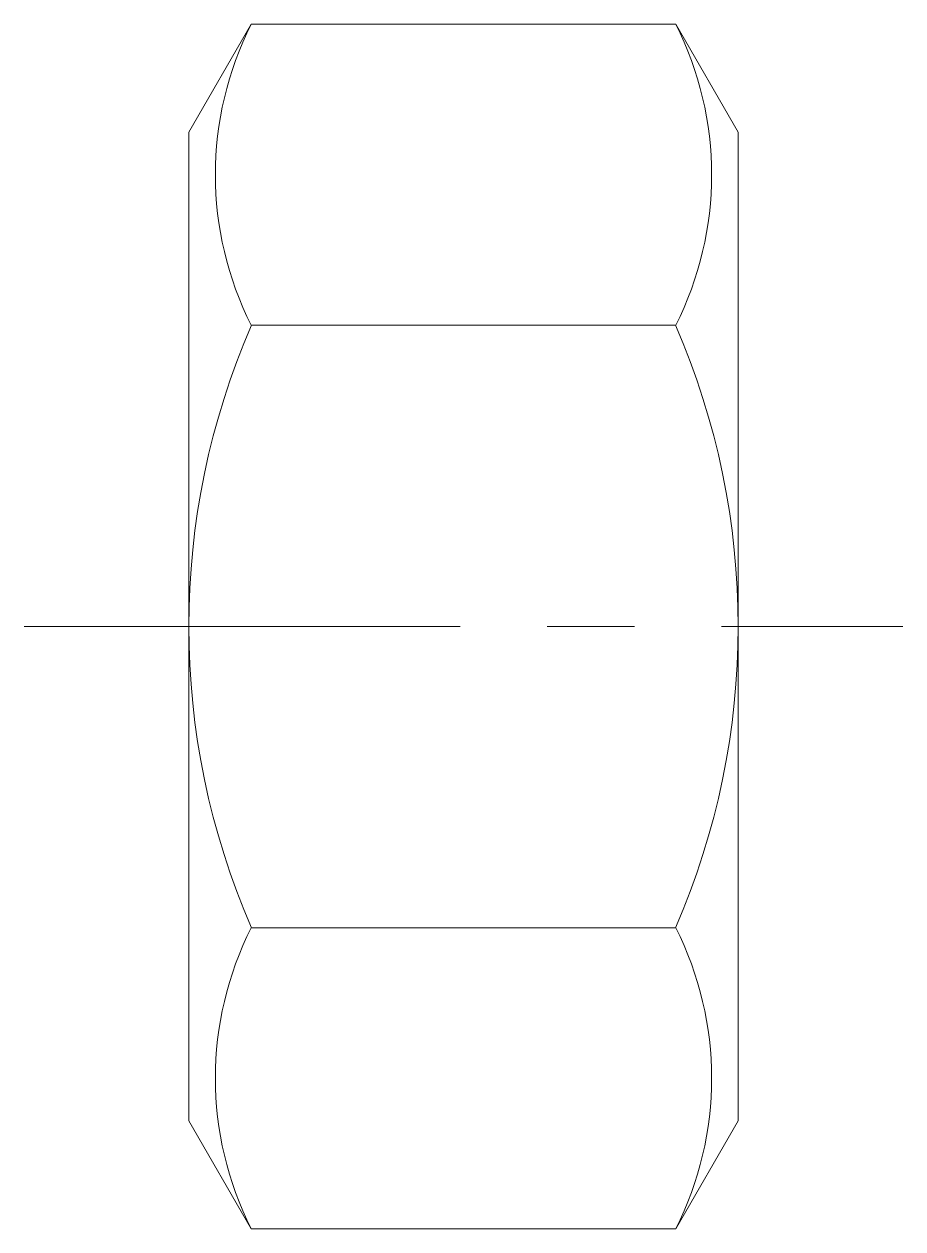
# Model space of a CAD drawing. Header units: millimetres. Extents: x -3 to 13, y -11 to 11.
import ezdxf

# ---------------------------------------------------------------- set-up
doc = ezdxf.new("R2010")
doc.units = ezdxf.units.MM
doc.header["$LTSCALE"] = 0.5
doc.linetypes.add('CENTER', pattern=[50.8, 31.75, -6.35, 6.35, -6.35])
doc.layers.get('0').update_dxf_attribs({"color": 9, "lineweight": 15})

msp = doc.modelspace()

# ---------------------------------------------------------------- linework, layer by layer
at = {"ltscale": 0.5}
for p, q in [((1.137, 10.97), (0, 9)), ((8.863, 10.97), (1.137, 10.97)), ((8.863, 10.97), (10, 9)), ((0, 9), (0, -9)), ((10, 9), (10, -9)), ((8.863, 5.485), (1.137, 5.485)), ((8.863, -5.485), (1.137, -5.485)), ((1.137, -10.97), (0, -9)), ((8.863, -10.97), (10, -9)), ((8.863, -10.97), (1.137, -10.97))]:
    msp.add_line(p, q, dxfattribs=at)
at = {"color": 1, "linetype": 'CENTER', "ltscale": 0.5}
msp.add_line((-3, 0), (13, 0), dxfattribs=at)
at = {"ltscale": 0.5}
for centre, radius, start, end in [((6.564, 8.227), 6.081, 153.1911, 206.8089), ((3.436, 8.227), 6.081, 333.1911, 26.8089), ((13.796, 0), 13.796, 156.5734, 203.4266), ((-3.796, 0), 13.796, 336.5734, 23.4266), ((6.564, -8.227), 6.081, 153.1911, 206.8089), ((3.436, -8.227), 6.081, 333.1911, 26.8089)]:
    msp.add_arc(centre, radius, start, end, dxfattribs=at)

doc.saveas('drawing.dxf')
